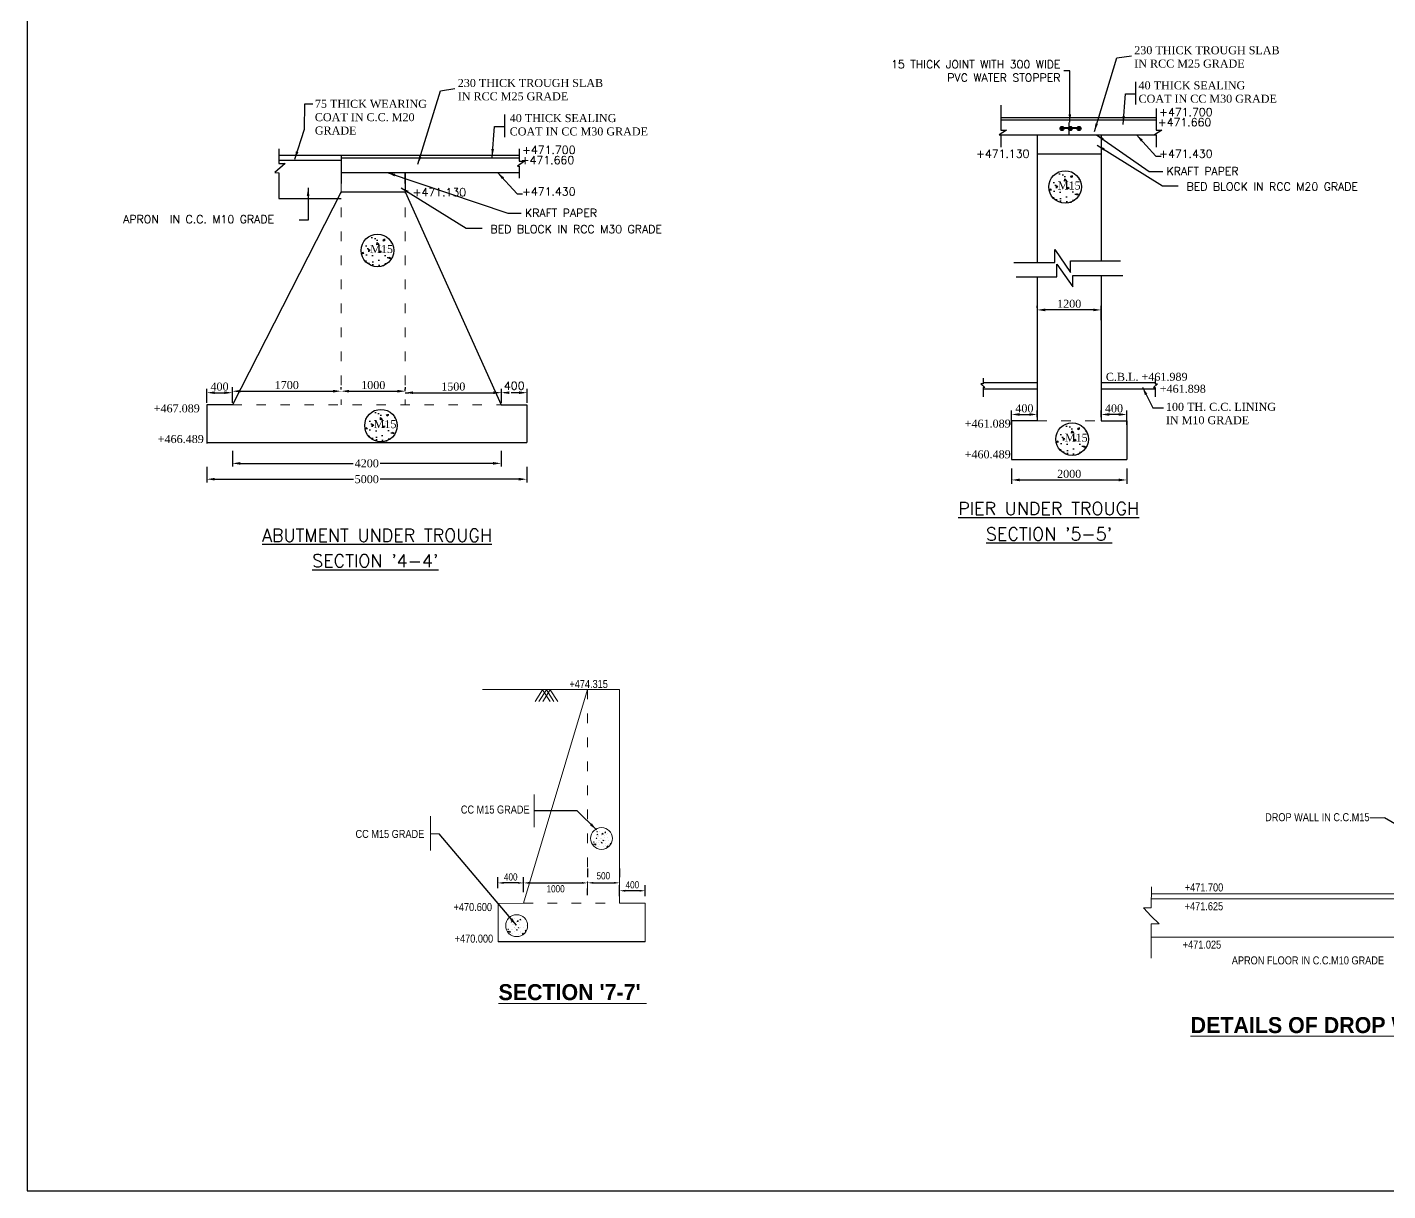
# Model space of a CAD drawing. Header units: millimetres. Extents: x 80 to 6605, y 46 to 2491.
# Drawn here: x 5546.1 to 5971.3, y 59.2 to 422.7 of the extents above; entities that cross this region are included whole.
import ezdxf

# ---------------------------------------------------------------- set-up
doc = ezdxf.new("R2010")
doc.units = ezdxf.units.MM
doc.linetypes.add('ACAD_ISO03W100', pattern=[30, 12, -18])
doc.layers.add('TEXT_GENERAL', color=4, linetype='Continuous')
doc.styles.add('ARIAL NARROW', font='ARIALN_1.TTF')
doc.styles.add('CITYBLUEPR', font='cityb__.ttf')
doc.styles.add('ROMANS', font='romans.shx', dxfattribs={"height": 2.5})
doc.styles.add('ROMANT', font='romant')
doc.styles.get("Standard").update_dxf_attribs({"font": 'TIMES_1.TTF', "height": 2.5})
doc.styles.add('TNR_2.5', font='TIMES_1.TTF', dxfattribs={"height": 2.5})
doc.dimstyles.new('ISO-25', dxfattribs={"dimtxt": 2.5, "dimasz": 2.5, "dimexe": 1.25, "dimexo": 0.625, "dimtad": 1, "dimlfac": 25, "dimtxsty": 'Standard', "dimcen": 2.5, "dimadec": 0, "dimazin": 0, "dimtfac": 1, "dimtmove": 0, "dimatfit": 3, "dimfxl": 0, "dimarcsym": 0})
doc.dimstyles.new('STANDARD$0', dxfattribs={"dimscale": 88.888889, "dimtxt": 0.02, "dimasz": 0.02, "dimexe": 0.1, "dimexo": 0.1, "dimgap": 0.09, "dimtad": 2, "dimtih": 1, "dimtoh": 1, "dimdec": 0, "dimzin": 1, "dimdsep": 46, "dimtxsty": 'Standard', "dimcen": 0.09, "dimadec": 0, "dimazin": 0, "dimtfac": 1, "dimtdec": 4, "dimtofl": 0, "dimtmove": 0, "dimatfit": 3, "dimfxl": 0, "dimtolj": 1, "dimtzin": 1, "dimarcsym": 0})
doc.dimstyles.new('STYLE_ESH', dxfattribs={"dimtxt": 2.5, "dimasz": 2.5, "dimexe": 1, "dimexo": 0.625, "dimtad": 0, "dimtih": 1, "dimtoh": 1, "dimdec": 0, "dimlfac": 100, "dimzin": 9, "dimdsep": 46, "dimtxsty": 'TNR_2.5', "dimcen": 2.5, "dimadec": 0, "dimazin": 2, "dimtfac": 1, "dimtdec": 0, "dimtofl": 0, "dimtmove": 2, "dimatfit": 3, "dimfxl": 0, "dimarcsym": 0})

# ---------------------------------------------------------------- blocks, each defined once
blk = doc.blocks.new('*D127')
at = {"color": 0, "lineweight": -2, "ltscale": 6, "transparency": 16777216}
for p, q in [((5602.19, 305.31), (5602.19, 309.77)), ((5604.69, 308.52), (5607.69, 308.52)), ((5610.19, 305.31), (5610.19, 309.77))]:
    blk.add_line(p, q, dxfattribs=at)
at = {"color": 0, "ltscale": 6, "transparency": 16777216}
for points in [[(5604.69, 308.94), (5604.69, 308.11), (5602.19, 308.52)], [(5607.69, 308.94), (5607.69, 308.11), (5610.19, 308.52)]]:
    blk.add_solid(points, dxfattribs=at)
at = {"layer": 'Defpoints', "color": 0, "ltscale": 6, "transparency": 16777216}
for p in [(5610.19, 308.52), (5602.19, 304.68), (5610.19, 304.68)]:
    blk.add_point(p, dxfattribs=at)
at = {"color": 0, "ltscale": 6, "transparency": 16777216, "insert": (5606.19, 310.42), "char_height": 2.5, "attachment_point": 5}
blk.add_mtext('400', dxfattribs=at)
blk = doc.blocks.new('*D128')
at = {"color": 0, "lineweight": -2, "ltscale": 6, "transparency": 16777216}
for p, q in [((5610.19, 309.61), (5610.19, 310.24)), ((5612.69, 308.99), (5641.69, 308.99)), ((5644.19, 309.61), (5644.19, 310.24))]:
    blk.add_line(p, q, dxfattribs=at)
at = {"color": 0, "ltscale": 6, "transparency": 16777216}
for points in [[(5612.69, 309.41), (5612.69, 308.57), (5610.19, 308.99)], [(5641.69, 309.41), (5641.69, 308.57), (5644.19, 308.99)]]:
    blk.add_solid(points, dxfattribs=at)
at = {"layer": 'Defpoints', "color": 0, "ltscale": 6, "transparency": 16777216}
for p in [(5610.19, 308.99), (5644.19, 308.99), (5644.19, 308.99)]:
    blk.add_point(p, dxfattribs=at)
at = {"color": 0, "ltscale": 6, "transparency": 16777216, "insert": (5627.19, 310.89), "char_height": 2.5, "attachment_point": 5}
blk.add_mtext('1700', dxfattribs=at)
blk = doc.blocks.new('*D129')
at = {"color": 0, "lineweight": -2, "ltscale": 6, "transparency": 16777216}
for p, q in [((5664.19, 309.03), (5664.19, 309.77)), ((5666.69, 308.52), (5691.77, 308.52)), ((5694.27, 309.15), (5694.27, 309.77))]:
    blk.add_line(p, q, dxfattribs=at)
at = {"color": 0, "ltscale": 6, "transparency": 16777216}
for points in [[(5666.69, 308.94), (5666.69, 308.11), (5664.19, 308.52)], [(5691.77, 308.94), (5691.77, 308.11), (5694.27, 308.52)]]:
    blk.add_solid(points, dxfattribs=at)
at = {"layer": 'Defpoints', "color": 0, "ltscale": 6, "transparency": 16777216}
for p in [(5664.19, 308.4), (5694.27, 308.52), (5694.27, 308.52)]:
    blk.add_point(p, dxfattribs=at)
at = {"color": 0, "ltscale": 6, "transparency": 16777216, "insert": (5679.23, 310.42), "char_height": 2.5, "attachment_point": 5}
blk.add_mtext('1500', dxfattribs=at)
blk = doc.blocks.new('*D165')
at = {"color": 0, "lineweight": -2, "ltscale": 6, "transparency": 16777216}
for p, q in [((5853.7, 284.87), (5853.7, 280.02)), ((5889.7, 284.87), (5889.7, 280.02)), ((5856.2, 281.27), (5887.2, 281.27))]:
    blk.add_line(p, q, dxfattribs=at)
at = {"color": 0, "ltscale": 6, "transparency": 16777216}
for points in [[(5856.2, 281.68), (5856.2, 280.85), (5853.7, 281.27)], [(5887.2, 281.68), (5887.2, 280.85), (5889.7, 281.27)]]:
    blk.add_solid(points, dxfattribs=at)
at = {"layer": 'Defpoints', "color": 0, "ltscale": 6, "transparency": 16777216}
for p in [(5853.7, 285.49), (5889.7, 285.49), (5889.7, 281.27)]:
    blk.add_point(p, dxfattribs=at)
at = {"color": 0, "ltscale": 6, "transparency": 16777216, "insert": (5871.7, 283.16), "char_height": 2.5, "attachment_point": 5}
blk.add_mtext('2000', dxfattribs=at)
blk = doc.blocks.new('*D166')
at = {"color": 0, "lineweight": -2, "ltscale": 6, "transparency": 16777216}
for p, q in [((5881.7, 300.83), (5881.7, 302.97)), ((5889.7, 298.5), (5889.7, 302.97)), ((5887.2, 301.72), (5884.2, 301.72))]:
    blk.add_line(p, q, dxfattribs=at)
at = {"color": 0, "ltscale": 6, "transparency": 16777216}
for points in [[(5884.2, 302.14), (5884.2, 301.3), (5881.7, 301.72)], [(5887.2, 302.14), (5887.2, 301.3), (5889.7, 301.72)]]:
    blk.add_solid(points, dxfattribs=at)
at = {"layer": 'Defpoints', "color": 0, "ltscale": 6, "transparency": 16777216}
for p in [(5881.7, 301.72), (5881.7, 300.2), (5889.7, 297.88)]:
    blk.add_point(p, dxfattribs=at)
at = {"color": 0, "ltscale": 6, "transparency": 16777216, "insert": (5885.7, 303.62), "char_height": 2.5, "attachment_point": 5}
blk.add_mtext('400', dxfattribs=at)
blk = doc.blocks.new('*D164')
at = {"color": 0, "lineweight": -2, "ltscale": 6, "transparency": 16777216}
for p, q in [((5853.7, 298.5), (5853.7, 302.97)), ((5861.7, 300.83), (5861.7, 302.97)), ((5856.2, 301.72), (5859.2, 301.72))]:
    blk.add_line(p, q, dxfattribs=at)
at = {"color": 0, "ltscale": 6, "transparency": 16777216}
for points in [[(5856.2, 302.14), (5856.2, 301.3), (5853.7, 301.72)], [(5859.2, 302.14), (5859.2, 301.3), (5861.7, 301.72)]]:
    blk.add_solid(points, dxfattribs=at)
at = {"layer": 'Defpoints', "color": 0, "ltscale": 6, "transparency": 16777216}
for p in [(5853.7, 297.88), (5861.7, 301.72), (5861.7, 300.2)]:
    blk.add_point(p, dxfattribs=at)
at = {"color": 0, "ltscale": 6, "transparency": 16777216, "insert": (5857.7, 303.62), "char_height": 2.5, "attachment_point": 5}
blk.add_mtext('400', dxfattribs=at)
blk = doc.blocks.new('*D167')
at = {"color": 0, "lineweight": -2, "ltscale": 6, "transparency": 16777216}
for p, q in [((5861.7, 335.01), (5861.7, 335.63)), ((5879.2, 334.38), (5864.2, 334.38)), ((5881.7, 331.17), (5881.7, 335.63))]:
    blk.add_line(p, q, dxfattribs=at)
at = {"color": 0, "ltscale": 6, "transparency": 16777216}
for points in [[(5864.2, 334.8), (5864.2, 333.97), (5861.7, 334.38)], [(5879.2, 334.8), (5879.2, 333.97), (5881.7, 334.38)]]:
    blk.add_solid(points, dxfattribs=at)
at = {"layer": 'Defpoints', "color": 0, "ltscale": 6, "transparency": 16777216}
for p in [(5861.7, 334.38), (5861.7, 334.38), (5881.7, 330.54)]:
    blk.add_point(p, dxfattribs=at)
at = {"color": 0, "ltscale": 6, "transparency": 16777216, "insert": (5871.7, 336.28), "char_height": 2.5, "attachment_point": 5}
blk.add_mtext('1200', dxfattribs=at)
blk = doc.blocks.new('*D168')
at = {"color": 0, "lineweight": -2, "transparency": 16777216}
for p, q in [((5602.19, 285.39), (5602.19, 280.5)), ((5702.19, 285.39), (5702.19, 280.5)), ((5604.69, 281.5), (5648.03, 281.5)), ((5699.69, 281.5), (5656.36, 281.5))]:
    blk.add_line(p, q, dxfattribs=at)
at = {"color": 0, "transparency": 16777216}
for points in [[(5604.69, 281.92), (5604.69, 281.09), (5602.19, 281.5)], [(5699.69, 281.92), (5699.69, 281.09), (5702.19, 281.5)]]:
    blk.add_solid(points, dxfattribs=at)
at = {"layer": 'Defpoints', "color": 0, "transparency": 16777216}
for p in [(5602.19, 286.01), (5702.19, 286.01), (5702.19, 281.5)]:
    blk.add_point(p, dxfattribs=at)
at = {"color": 0, "transparency": 16777216, "insert": (5652.19, 281.5), "char_height": 2.5, "attachment_point": 5, "style": 'TNR_2.5'}
blk.add_mtext('5000', dxfattribs=at)
blk = doc.blocks.new('*D276')
at = {"layer": 'Defpoints', "color": 0, "transparency": 16777216}
for p in [(5731.17, 152.96), (5731.17, 146.85), (5739.22, 146.85)]:
    blk.add_point(p, dxfattribs=at)
at = {"layer": 'TEXT_GENERAL', "color": 0, "lineweight": -2, "transparency": 16777216}
for p, q in [((5731.17, 151.29), (5731.17, 154.73)), ((5739.22, 151.29), (5739.22, 154.73)), ((5737.44, 152.96), (5732.95, 152.96))]:
    blk.add_line(p, q, dxfattribs=at)
at = {"layer": 'TEXT_GENERAL', "color": 0, "transparency": 16777216}
for points in [[(5732.95, 153.25), (5732.95, 152.66), (5731.17, 152.96)], [(5737.44, 153.25), (5737.44, 152.66), (5739.22, 152.96)]]:
    blk.add_solid(points, dxfattribs=at)
at = {"layer": 'TEXT_GENERAL', "color": 0, "lineweight": 9, "transparency": 16777216, "insert": (5735.19, 154.8), "char_height": 2.222, "attachment_point": 5, "style": 'ARIAL NARROW'}
blk.add_mtext('\\A1;400', dxfattribs=at)
blk = doc.blocks.new('*D275')
at = {"layer": 'Defpoints', "color": 0, "transparency": 16777216}
for p in [(5693.17, 155.4), (5693.17, 149.29), (5701.22, 149.29)]:
    blk.add_point(p, dxfattribs=at)
at = {"layer": 'TEXT_GENERAL', "color": 0, "lineweight": -2, "transparency": 16777216}
for p, q in [((5693.17, 153.74), (5693.17, 157.18)), ((5699.44, 155.4), (5694.95, 155.4)), ((5701.22, 153.74), (5701.22, 157.18))]:
    blk.add_line(p, q, dxfattribs=at)
at = {"layer": 'TEXT_GENERAL', "color": 0, "transparency": 16777216}
for points in [[(5694.95, 155.7), (5694.95, 155.11), (5693.17, 155.4)], [(5699.44, 155.7), (5699.44, 155.11), (5701.22, 155.4)]]:
    blk.add_solid(points, dxfattribs=at)
at = {"layer": 'TEXT_GENERAL', "color": 0, "lineweight": 9, "transparency": 16777216, "insert": (5697.19, 157.25), "char_height": 2.222, "attachment_point": 5, "style": 'ARIAL NARROW'}
blk.add_mtext('\\A1;400', dxfattribs=at)
blk = doc.blocks.new('*D274')
at = {"layer": 'Defpoints', "color": 0, "transparency": 16777216}
for p in [(5701.22, 156.97), (5721.2, 156.06), (5721.2, 155.4)]:
    blk.add_point(p, dxfattribs=at)
at = {"layer": 'TEXT_GENERAL', "color": 0, "lineweight": -2, "transparency": 16777216}
for p, q in [((5701.22, 152.53), (5701.22, 153.62)), ((5702.99, 155.4), (5719.42, 155.4)), ((5721.2, 151.61), (5721.2, 153.62))]:
    blk.add_line(p, q, dxfattribs=at)
at = {"layer": 'TEXT_GENERAL', "color": 0, "transparency": 16777216}
for points in [[(5702.99, 155.7), (5702.99, 155.11), (5701.22, 155.4)], [(5719.42, 155.7), (5719.42, 155.11), (5721.2, 155.4)]]:
    blk.add_solid(points, dxfattribs=at)
at = {"layer": 'TEXT_GENERAL', "color": 0, "lineweight": 9, "transparency": 16777216, "insert": (5711.21, 153.56), "char_height": 2.222, "attachment_point": 5, "style": 'ARIAL NARROW'}
blk.add_mtext('\\A1;1000', dxfattribs=at)
blk = doc.blocks.new('*D273')
at = {"layer": 'Defpoints', "color": 0, "transparency": 16777216}
for p in [(5721.22, 155.43), (5731.22, 155.43), (5731.22, 155.43)]:
    blk.add_point(p, dxfattribs=at)
at = {"layer": 'TEXT_GENERAL', "color": 0, "lineweight": -2, "transparency": 16777216}
for p, q in [((5721.22, 159.88), (5721.22, 157.21)), ((5731.22, 159.88), (5731.22, 157.21)), ((5723, 155.43), (5729.44, 155.43))]:
    blk.add_line(p, q, dxfattribs=at)
at = {"layer": 'TEXT_GENERAL', "color": 0, "transparency": 16777216}
for points in [[(5723, 155.73), (5723, 155.14), (5721.22, 155.43)], [(5729.44, 155.73), (5729.44, 155.14), (5731.22, 155.43)]]:
    blk.add_solid(points, dxfattribs=at)
at = {"layer": 'TEXT_GENERAL', "color": 0, "lineweight": 9, "transparency": 16777216, "insert": (5726.12, 157.62), "char_height": 2.222, "attachment_point": 5, "style": 'ARIAL NARROW'}
blk.add_mtext('\\A1;500', dxfattribs=at)
blk = doc.blocks.new('*D301')
at = {"color": 0, "lineweight": -2, "ltscale": 6, "transparency": 16777216}
for p, q in [((5644.19, 309.49), (5644.19, 310.24)), ((5646.69, 308.99), (5661.77, 308.99)), ((5664.27, 309.61), (5664.27, 310.24))]:
    blk.add_line(p, q, dxfattribs=at)
at = {"color": 0, "ltscale": 6, "transparency": 16777216}
for points in [[(5646.69, 309.41), (5646.69, 308.57), (5644.19, 308.99)], [(5661.77, 309.41), (5661.77, 308.57), (5664.27, 308.99)]]:
    blk.add_solid(points, dxfattribs=at)
at = {"layer": 'Defpoints', "color": 0, "ltscale": 6, "transparency": 16777216}
for p in [(5644.19, 308.87), (5664.27, 308.99), (5664.27, 308.99)]:
    blk.add_point(p, dxfattribs=at)
at = {"color": 0, "ltscale": 6, "transparency": 16777216, "insert": (5654.23, 310.89), "char_height": 2.5, "attachment_point": 5}
blk.add_mtext('1000', dxfattribs=at)
blk = doc.blocks.new('*D302')
at = {"color": 0, "lineweight": -2, "transparency": 16777216}
for p, q in [((5610.19, 290.33), (5610.19, 285.45)), ((5694.19, 290.33), (5694.19, 285.45)), ((5612.69, 286.45), (5647.97, 286.45)), ((5691.69, 286.45), (5656.42, 286.45))]:
    blk.add_line(p, q, dxfattribs=at)
at = {"color": 0, "transparency": 16777216}
for points in [[(5612.69, 286.86), (5612.69, 286.03), (5610.19, 286.45)], [(5691.69, 286.86), (5691.69, 286.03), (5694.19, 286.45)]]:
    blk.add_solid(points, dxfattribs=at)
at = {"layer": 'Defpoints', "color": 0, "transparency": 16777216}
for p in [(5610.19, 290.96), (5694.19, 290.96), (5694.19, 286.45)]:
    blk.add_point(p, dxfattribs=at)
at = {"color": 0, "transparency": 16777216, "insert": (5652.19, 286.45), "char_height": 2.5, "attachment_point": 5, "style": 'TNR_2.5'}
blk.add_mtext('4200', dxfattribs=at)

msp = doc.modelspace()

# ---------------------------------------------------------------- hatches: boundary and pattern name
for points in [[(5870.12452, 391.04672, 1), (5868.82738, 391.04672, 1)], [(5872.68375, 391.04672, 1), (5871.38661, 391.04672, 1)], [(5875.38842, 391.04672, 1), (5874.09127, 391.04672, 1)]]:
    msp.add_hatch(color=0).paths.add_polyline_path(points)
h = msp.add_hatch()
h.set_pattern_fill('AR-CONC', color=0, scale=0.03, style=0)
h.set_pattern_definition([(130, (5954.3603, 266.736), (-5.46554, -0.47817), [0.5715, -6.2865]), (185, (5954.3603, 266.736), (1.05728, 5.7317), [0.4572, -5.0292]), (79.549, (5953.905, 266.696), (-4.40828, 5.2535), [0.4857, -5.3427]), (133.816, (5954.36, 268.26), (-8.13237, -1.26127), [0.85725, -9.42975]), (83.3644, (5953.683, 268.155), (-7.12213, 7.42277), [0.72855, -8.01405]), (188.816, (5954.36, 268.26), (-7.12214, 7.42275), [0.6858, -7.5438]), (159, (5953.5983, 267.879), (-4.54845, -3.06797), [0.5715, -6.2865]), (214, (5953.5983, 267.879), (-1.85406, 5.52564), [0.4572, -5.0292]), (108.5486, (5953.2193, 267.623), (-6.4025, 2.45769), [0.4857, -5.3427]), (142.5, (5954.3603, 266.7358), (-0.092658, 2.53665), [0, -4.96824, 0, -5.1054, 0, -5.04825]), (172.5, (5954.3603, 266.7358), (-2.00459, 3.005417), [0, -2.91084, 0, -4.85394, 0, -1.92405]), (212.5, (5956.0596, 266.7358), (-4.067718, -0.171862), [0, -1.905, 0, -5.9436, 0, -7.8867]), (222.5, (5956.8216, 266.736), (-4.443875, 0.762795), [0, -2.4765, 0, -3.94716, 0, -5.6007])])
h.paths.add_polyline_path([(5866.21945, 375.6446, -0.346392158), (5872.21945, 377.54149), (5872.21945, 368.02308, -0.346392158), (5866.21945, 369.91996)])
h.paths.add_polyline_path([(5872.21945, 377.54149, -0.312101352), (5875.51076, 372.78228, -0.312101352), (5872.21945, 368.02308)])
h.paths.add_polyline_path([(5865.33767, 372.78228, -0.150541428), (5866.21945, 375.6446), (5866.21945, 369.91996, -0.150541428)])
h = msp.add_hatch()
h.set_pattern_fill('AR-CONC', color=0, scale=0.03, style=0)
h.set_pattern_definition([(130, (5739.4715, 246.894), (-5.46554, -0.47817), [0.5715, -6.2865]), (185, (5739.4715, 246.894), (1.05728, 5.7317), [0.4572, -5.0292]), (79.549, (5739.016, 246.8543), (-4.40828, 5.2535), [0.4857, -5.3427]), (133.816, (5739.4715, 248.418), (-8.13237, -1.26127), [0.85725, -9.42975]), (83.3644, (5738.794, 248.313), (-7.12213, 7.42277), [0.72855, -8.01405]), (188.816, (5739.4715, 248.418), (-7.12214, 7.42275), [0.6858, -7.5438]), (159, (5738.7095, 248.037), (-4.54845, -3.06797), [0.5715, -6.2865]), (214, (5738.7095, 248.037), (-1.85406, 5.52564), [0.4572, -5.0292]), (108.5486, (5738.3305, 247.7815), (-6.4025, 2.45769), [0.4857, -5.3427]), (142.5, (5739.4715, 246.8941), (-0.092658, 2.53665), [0, -4.96824, 0, -5.1054, 0, -5.04825]), (172.5, (5739.4715, 246.8941), (-2.00459, 3.005417), [0, -2.91084, 0, -4.85394, 0, -1.92405]), (212.5, (5741.1707, 246.8941), (-4.067718, -0.171862), [0, -1.905, 0, -5.9436, 0, -7.8867]), (222.5, (5741.9327, 246.894), (-4.443875, 0.762795), [0, -2.4765, 0, -3.94716, 0, -5.6007])])
h.paths.add_polyline_path([(5651.3306, 355.8029, -0.346392158), (5657.3306, 357.69979), (5657.3306, 348.18137, -0.346392158), (5651.3306, 350.07826)])
h.paths.add_polyline_path([(5657.3306, 357.69979, -0.312101352), (5660.62191, 352.94058, -0.312101352), (5657.3306, 348.18137)])
h.paths.add_polyline_path([(5650.44882, 352.94058, -0.150541428), (5651.3306, 355.8029), (5651.3306, 350.07826, -0.150541428)])
h = msp.add_hatch()
h.set_pattern_fill('AR-CONC', color=0, scale=0.03, style=0)
h.set_pattern_definition([(130, (5740.5646, 192.189), (-5.46554, -0.47817), [0.5715, -6.2865]), (185, (5740.5646, 192.189), (1.05728, 5.7317), [0.4572, -5.0292]), (79.549, (5740.109, 192.149), (-4.40828, 5.2535), [0.4857, -5.3427]), (133.816, (5740.5646, 193.713), (-8.13237, -1.26127), [0.85725, -9.42975]), (83.3644, (5739.887, 193.608), (-7.12213, 7.42277), [0.72855, -8.01405]), (188.816, (5740.565, 193.713), (-7.12214, 7.42275), [0.6858, -7.5438]), (159, (5739.8026, 193.332), (-4.54845, -3.06797), [0.5715, -6.2865]), (214, (5739.8026, 193.332), (-1.85406, 5.52564), [0.4572, -5.0292]), (108.5486, (5739.4236, 193.0763), (-6.4025, 2.45769), [0.4857, -5.3427]), (142.5, (5740.5646, 192.189), (-0.092658, 2.53665), [0, -4.96824, 0, -5.1054, 0, -5.04825]), (172.5, (5740.5646, 192.189), (-2.00459, 3.005417), [0, -2.91084, 0, -4.85394, 0, -1.92405]), (212.5, (5742.2639, 192.189), (-4.067718, -0.171862), [0, -1.905, 0, -5.9436, 0, -7.8867]), (222.5, (5743.026, 192.189), (-4.443875, 0.762795), [0, -2.4765, 0, -3.94716, 0, -5.6007])])
h.paths.add_polyline_path([(5652.42371, 301.09775, -0.346392158), (5658.42371, 302.99463), (5658.42371, 293.47622, -0.346392158), (5652.42371, 295.37311)])
h.paths.add_polyline_path([(5658.42371, 302.99463, -0.312101352), (5661.71502, 298.23543, -0.312101352), (5658.42371, 293.47622)])
h.paths.add_polyline_path([(5651.54193, 298.23543, -0.150541428), (5652.42371, 301.09775), (5652.42371, 295.37311, -0.150541428)])
h = msp.add_hatch()
h.set_pattern_fill('AR-CONC', color=0, scale=0.03, style=0)
h.set_pattern_definition([(130, (5956.5465, 187.9675), (-5.46554, -0.47817), [0.5715, -6.2865]), (185, (5956.5465, 187.9675), (1.05728, 5.7317), [0.4572, -5.0292]), (79.549, (5956.091, 187.9277), (-4.40828, 5.2535), [0.4857, -5.3427]), (133.816, (5956.5465, 189.4915), (-8.13237, -1.26127), [0.85725, -9.42975]), (83.3644, (5955.869, 189.3864), (-7.12213, 7.42277), [0.72855, -8.01405]), (188.816, (5956.5465, 189.4915), (-7.12214, 7.42275), [0.6858, -7.5438]), (159, (5955.7845, 189.1105), (-4.54845, -3.06797), [0.5715, -6.2865]), (214, (5955.7845, 189.1105), (-1.85406, 5.52564), [0.4572, -5.0292]), (108.5486, (5955.4055, 188.855), (-6.4025, 2.45769), [0.4857, -5.3427]), (142.5, (5956.5465, 187.9675), (-0.092658, 2.53665), [0, -4.96824, 0, -5.1054, 0, -5.04825]), (172.5, (5956.5465, 187.9675), (-2.00459, 3.005417), [0, -2.91084, 0, -4.85394, 0, -1.92405]), (212.5, (5958.2458, 187.9675), (-4.067718, -0.171862), [0, -1.905, 0, -5.9436, 0, -7.8867]), (222.5, (5959.0078, 187.9675), (-4.443875, 0.762795), [0, -2.4765, 0, -3.94716, 0, -5.6007])])
h.paths.add_polyline_path([(5868.40564, 296.87627, -0.346392158), (5874.40564, 298.77316), (5874.40564, 289.25474, -0.346392158), (5868.40564, 291.15163)])
h.paths.add_polyline_path([(5874.40564, 298.77316, -0.312101352), (5877.69695, 294.01395, -0.312101352), (5874.40564, 289.25474)])
h.paths.add_polyline_path([(5867.52387, 294.01395, -0.150541428), (5868.40564, 296.87627), (5868.40564, 291.15163, -0.150541428)])

# ---------------------------------------------------------------- linework, layer by layer
at = {"color": 0}
for p, q in [((5546.08736, 649.24313), (5546.08736, 59.24313)), ((5892.38029, 405.61676), (5892.45584, 398.51998)), ((5695.20868, 395.39467), (5695.28423, 388.29788)), ((5875.36361, 391.23993), (5868.82745, 391.23993)), ((5875.36361, 391.15664), (5868.82745, 391.15664)), ((5875.36361, 391.15664), (5868.82745, 391.15664)), ((5875.36361, 391.11664), (5868.82745, 391.11664)), ((5875.36361, 391.11664), (5868.82745, 391.11664)), ((5875.36361, 391.07664), (5868.82745, 391.07664)), ((5875.36361, 391.07664), (5868.82745, 391.07664)), ((5875.36361, 391.03664), (5868.82745, 391.03664)), ((5875.36361, 391.03664), (5868.82745, 391.03664)), ((5664.19476, 377.28284), (5664.19476, 371.28284)), ((5867.16673, 349.19301), (5867.16673, 353.21372)), ((5867.16673, 353.21372), (5872.13729, 346.11833)), ((5854.38531, 349.19301), (5867.16673, 349.19301)), ((5867.87682, 348.71997), (5872.84738, 341.62458)), ((5867.87682, 344.69925), (5867.87682, 348.71997)), ((5872.13729, 346.11833), (5872.13729, 349.66603)), ((5872.13729, 349.66603), (5887.75904, 349.66603)), ((5855.0954, 344.69925), (5867.87682, 344.69925)), ((5872.84738, 341.62458), (5872.84738, 345.17227)), ((5872.84738, 345.17227), (5888.46913, 345.17227)), ((5694.19476, 304.68284), (5702.19476, 304.68284)), ((5702.19476, 304.68284), (5702.19476, 292.95556)), ((5602.19476, 292.95556), (5702.19476, 292.95556)), ((5717.96487, 177.94595), (5704.49327, 177.89643)), ((5739.21821, 137.04107), (5693.21821, 137.01856)), ((5546.08736, 59.24313), (6436.08736, 59.24313))]:
    msp.add_line(p, q, dxfattribs=at)
at = {"color": 0, "ltscale": 6}
for p, q in [((5850.30497, 398.36199), (5850.30497, 390.55633)), ((5898.85493, 397.29808), (5898.85493, 390.55633)), ((5850.30497, 394.50493), (5898.85493, 394.50493)), ((5850.30497, 393.70493), (5898.85493, 393.70493)), ((5871.70488, 389.10493), (5871.70488, 392.90493)), ((5852.0596, 390.55633), (5849.81311, 389.02764)), ((5849.81311, 389.02764), (5850.30497, 389.02764)), ((5849.9267, 389.10493), (5898.47666, 389.10493)), ((5850.30497, 390.55633), (5852.0596, 390.55633)), ((5850.30497, 389.10493), (5898.85493, 389.10493)), ((5850.30497, 389.02764), (5850.30497, 385.26513)), ((5861.70488, 389.10493), (5861.70488, 349.19301)), ((5861.70488, 389.10493), (5881.70488, 389.10493)), ((5881.70488, 389.10493), (5881.70488, 349.66603)), ((5900.60957, 390.55633), (5898.36307, 389.02764)), ((5898.36307, 389.02764), (5898.85493, 389.02764)), ((5898.85493, 390.55633), (5900.60957, 390.55633)), ((5898.85493, 389.02764), (5898.85493, 385.26513)), ((5624.67025, 384.71458), (5624.67025, 380.08376)), ((5624.67025, 382.68284), (5699.77785, 382.68284)), ((5644.19476, 382.68284), (5644.19476, 373.88284)), ((5699.77785, 384.68801), (5699.77785, 380.83068)), ((5861.70488, 383.10493), (5881.70488, 383.10493)), ((5626.72994, 380.08376), (5623.51918, 377.2538)), ((5624.67025, 381.18284), (5644.19476, 381.18284)), ((5624.67025, 380.08376), (5626.72994, 380.08376)), ((5644.19476, 381.88284), (5699.77785, 381.88284)), ((5701.53248, 380.83068), (5699.28599, 379.30199)), ((5699.28599, 379.30199), (5699.77785, 379.30199)), ((5699.77785, 380.83068), (5701.53248, 380.83068)), ((5699.77785, 379.30199), (5699.77785, 375.53948)), ((5623.51918, 377.2538), (5624.67025, 377.162)), ((5624.67025, 377.162), (5624.67025, 369.18284)), ((5644.19476, 377.28284), (5699.77785, 377.28284)), ((5644.19476, 377.28284), (5699.77785, 377.28284)), ((5644.19476, 377.28284), (5699.77785, 377.28284)), ((5664.19476, 373.88284), (5664.19476, 377.28284)), ((5644.19476, 371.28284), (5664.19476, 371.28284)), ((5664.19476, 371.28284), (5694.19476, 304.68284)), ((5624.67025, 369.18284), (5644.19476, 369.18284)), ((5861.70488, 344.69925), (5861.70488, 299.70493)), ((5881.70488, 345.17227), (5881.70488, 299.70493)), ((5844.86355, 311.30739), (5844.1052, 311.30739)), ((5844.1052, 311.30739), (5845.3691, 310.12864)), ((5844.86355, 313.07552), (5844.86355, 311.30739)), ((5844.86355, 311.70493), (5861.70488, 311.70493)), ((5881.70488, 311.70493), (5898.47666, 311.70493)), ((5899.30457, 311.30739), (5898.04066, 310.12864)), ((5898.54621, 313.07552), (5898.54621, 311.30739)), ((5898.54621, 311.30739), (5899.30457, 311.30739)), ((5664.19476, 309.14918), (5664.19476, 309.77418)), ((5664.19476, 308.52418), (5665.35548, 308.52418)), ((5674.19476, 308.52418), (5674.35548, 308.52418)), ((5694.33845, 305.30784), (5694.33845, 309.77418)), ((5695.27381, 308.52418), (5695.1131, 308.52418)), ((5699.77381, 308.52418), (5697.27381, 308.52418)), ((5702.27381, 305.30784), (5702.27381, 309.77418)), ((5845.3691, 310.12864), (5844.86355, 310.12864)), ((5844.86355, 310.12864), (5844.86355, 307.26596)), ((5844.86355, 309.70493), (5861.70488, 309.70493)), ((5881.70488, 309.70493), (5898.47666, 309.70493)), ((5898.04066, 310.12864), (5898.54621, 310.12864)), ((5898.54621, 310.12864), (5898.54621, 307.26596)), ((5610.19476, 304.68284), (5602.19476, 304.68284)), ((5602.19476, 304.68284), (5602.19476, 292.68284)), ((5853.70488, 299.70493), (5853.70488, 287.70493)), ((5861.70488, 299.70493), (5853.70488, 299.70493)), ((5881.70488, 299.70493), (5889.70488, 299.70493)), ((5889.70488, 299.70493), (5889.70488, 287.70493)), ((5853.70488, 287.70493), (5889.70488, 287.70493))]:
    msp.add_line(p, q, dxfattribs=at)
msp.add_line((5644.19476, 371.28284), (5610.19476, 304.68284))
at = {"color": 0}
for centre, radius in [((5869.47595, 391.04672), 0.64857), ((5872.03518, 391.04672), 0.64857), ((5874.73985, 391.04672), 0.64857), ((5870.42421, 372.78228), 5.08654), ((5655.53536, 352.94058), 5.08654), ((5656.62848, 298.23543), 5.08654), ((5872.61041, 294.01395), 5.08654)]:
    msp.add_circle(centre, radius, dxfattribs=at)
at = {"color": 0, "ltscale": 6}
for points in [[(5696.77381, 308.94085), (5696.77381, 308.10751), (5694.27381, 308.52418)], [(5699.77381, 308.94085), (5699.77381, 308.10751), (5702.27381, 308.52418)]]:
    msp.add_solid(points, dxfattribs=at)
at = {"layer": 'TEXT_GENERAL', "color": 0, "linetype": 'ACAD_ISO03W100', "lineweight": 9, "ltscale": 0.25}
for p, q in [((5644.19476, 373.88284), (5644.19476, 304.68284)), ((5664.19476, 373.88284), (5664.19476, 304.68284)), ((5610.19476, 304.68284), (5694.19476, 304.68284)), ((5861.70488, 299.70493), (5881.70488, 299.70493)), ((5701.20914, 215.8415), (5731.20914, 215.8415)), ((5701.20914, 215.8415), (5731.20914, 215.8415)), ((5707.20914, 215.83746), (5731.20914, 215.8415)), ((5721.20864, 215.83982), (5721.21986, 149.03982)), ((5701.21821, 149.03646), (5731.21821, 149.0415))]:
    msp.add_line(p, q, dxfattribs=at)
at = {"layer": 'TEXT_GENERAL', "color": 0, "lineweight": 9}
for p, q in [((5731.20914, 215.8415), (5688.36987, 215.8415)), ((5731.20914, 215.8415), (5688.36987, 215.8415)), ((5701.21821, 149.04394), (5721.20914, 215.8415)), ((5707.12942, 215.72453), (5704.77668, 212.11992)), ((5707.12942, 215.71521), (5704.77668, 212.1106)), ((5708.32358, 215.72453), (5705.97084, 212.11992)), ((5708.32358, 215.71521), (5705.97084, 212.1106)), ((5707.12942, 215.72453), (5709.48216, 212.11992)), ((5707.12942, 215.71521), (5709.48216, 212.1106)), ((5709.51774, 215.71521), (5707.165, 212.1106)), ((5708.32358, 215.72453), (5710.67632, 212.11992)), ((5708.32358, 215.71521), (5710.67632, 212.1106)), ((5709.51774, 215.72453), (5711.87048, 212.11992)), ((5709.51774, 215.71521), (5711.87048, 212.1106)), ((5731.20914, 215.8415), (5731.21821, 149.0415)), ((5704.49327, 183.02023), (5704.49327, 172.77264)), ((5672.1504, 176.23834), (5672.1504, 165.53887)), ((5970.22734, 175.78137), (5965.62944, 175.78137)), ((5672.11978, 170.706), (5674.81416, 170.706)), ((5723.86883, 170.28444), (5723.86883, 170.28444)), ((5724.10762, 171.33413), (5724.33535, 171.31421)), ((5724.10933, 171.33435), (5724.23445, 171.48346)), ((5724.13129, 170.52616), (5724.32081, 170.39833)), ((5724.13155, 170.52675), (5724.39832, 170.62916)), ((5724.33732, 171.3085), (5724.30505, 171.48346)), ((5724.3211, 170.39869), (5724.39835, 170.62893)), ((5724.43258, 171.44288), (5724.43258, 171.44288)), ((5724.6769, 170.16664), (5724.6769, 170.16664)), ((5724.90061, 171.47107), (5724.90061, 171.47107)), ((5725.58551, 170.5701), (5725.58551, 170.5701)), ((5725.6307, 170.29221), (5725.6307, 170.29221)), ((5725.68511, 170.63545), (5725.98187, 170.94473)), ((5725.68596, 170.633), (5726.02481, 170.58045)), ((5726.0242, 170.58206), (5725.9821, 170.9439)), ((5726.35569, 170.13774), (5726.35569, 170.13774)), ((5726.57819, 171.09505), (5726.80592, 171.07512)), ((5726.57991, 171.09527), (5726.76359, 171.31416)), ((5726.8079, 171.0694), (5726.76384, 171.30822)), ((5727.07367, 170.48218), (5727.07367, 170.48218)), ((5727.5417, 170.83836), (5727.5417, 170.83836)), ((5723.01017, 168.11449), (5723.2379, 168.09457)), ((5723.0119, 168.11471), (5723.19558, 168.33361)), ((5723.04378, 167.47955), (5723.2333, 167.35172)), ((5723.04405, 167.48015), (5723.31082, 167.58255)), ((5723.11905, 167.07248), (5723.11905, 167.07248)), ((5723.13059, 166.68035), (5723.13059, 166.68035)), ((5723.16538, 168.34081), (5723.16538, 168.34081)), ((5723.17909, 168.05749), (5723.17909, 168.05749)), ((5723.23987, 168.08883), (5723.19582, 168.32765)), ((5723.23359, 167.35209), (5723.31084, 167.58232)), ((5723.45051, 167.26334), (5723.74727, 167.57263)), ((5723.45136, 167.26089), (5723.79021, 167.20834)), ((5723.7896, 167.20996), (5723.74751, 167.5718)), ((5723.83611, 169.27293), (5724.06384, 169.253)), ((5723.83784, 169.27315), (5724.02152, 169.49204)), ((5723.99132, 169.49924), (5723.99132, 169.49924)), ((5724.00504, 169.21592), (5724.00504, 169.21592)), ((5724.06581, 169.24726), (5724.02176, 169.48608)), ((5724.13289, 168.18306), (5724.13289, 168.18306)), ((5724.25651, 166.78264), (5724.25651, 166.78264)), ((5724.39594, 169.75635), (5724.39594, 169.75635)), ((5724.45572, 169.7819), (5724.45572, 169.7819)), ((5724.49878, 168.15907), (5724.49878, 168.15907)), ((5724.57356, 166.87032), (5724.57356, 166.87032)), ((5724.73626, 168.72954), (5724.73626, 168.72954)), ((5724.83572, 167.35814), (5724.83572, 167.35814)), ((5724.88205, 168.62647), (5724.88205, 168.62647)), ((5725.25905, 169.27013), (5725.25905, 169.27013)), ((5725.31367, 168.37303), (5725.31367, 168.37303)), ((5725.48075, 167.87541), (5725.70848, 167.85548)), ((5725.48248, 167.87562), (5725.66616, 168.09452)), ((5725.53918, 169.30178), (5725.53918, 169.30178)), ((5725.71044, 167.84972), (5725.66639, 168.08854)), ((5725.98284, 168.70839), (5726.17236, 168.58056)), ((5725.98311, 168.70899), (5726.06909, 168.74199)), ((5726.02818, 166.69671), (5726.02818, 166.69671)), ((5726.17265, 168.58093), (5726.22669, 168.74199)), ((5726.45853, 168.54047), (5726.45853, 168.54047)), ((5726.48958, 169.69597), (5726.48958, 169.69597)), ((5726.71758, 167.1871), (5726.71758, 167.1871)), ((5726.77012, 168.64361), (5726.77012, 168.64361)), ((5726.79192, 167.6264), (5726.79192, 167.6264)), ((5727.25451, 166.63271), (5727.55127, 166.94199)), ((5727.25536, 166.63025), (5727.59421, 166.5777)), ((5727.49537, 169.57004), (5727.49537, 169.57004)), ((5727.5936, 166.57933), (5727.55151, 166.94116)), ((5727.67138, 167.31267), (5727.67138, 167.31267)), ((5727.71988, 168.68981), (5727.71988, 168.68981)), ((5728.21351, 167.63632), (5728.44124, 167.6164)), ((5728.21525, 167.63654), (5728.39893, 167.85544)), ((5897.46313, 154.18638), (5897.34117, 147.59642)), ((5701.21821, 149.03646), (5693.21821, 149.01875)), ((5693.21821, 149.03646), (5693.21821, 137.01856)), ((5739.21821, 149.0415), (5731.21821, 149.0415)), ((5739.21821, 149.0415), (5739.21821, 137.04107)), ((5997.29867, 150.44446), (5897.39388, 150.44446)), ((5986.07778, 151.94446), (5897.42164, 151.94446)), ((6018.07778, 150.44446), (5946.95356, 150.44446)), ((5894.89026, 147.59642), (5897.33464, 145.04784)), ((5897.34117, 147.59642), (5894.89026, 147.59642)), ((5899.77901, 142.62631), (5897.33464, 145.04784)), ((5696.23473, 140.86048), (5696.46246, 140.84056)), ((5696.23646, 140.8607), (5696.42013, 141.0796)), ((5696.26861, 140.22613), (5696.53538, 140.32854)), ((5696.38993, 141.08679), (5696.38993, 141.08679)), ((5696.40365, 140.80348), (5696.40365, 140.80348)), ((5696.46443, 140.83481), (5696.42038, 141.07363)), ((5696.45815, 140.09808), (5696.5354, 140.32831)), ((5696.67507, 140.00933), (5696.97183, 140.31862)), ((5697.01416, 139.95595), (5696.97207, 140.31778)), ((5697.09339, 143.03043), (5697.09339, 143.03043)), ((5697.33217, 144.08012), (5697.55991, 144.0602)), ((5697.33389, 144.08034), (5697.45901, 144.22945)), ((5697.35585, 143.27215), (5697.54536, 143.14432)), ((5697.35611, 143.27274), (5697.62288, 143.37515)), ((5697.35745, 140.92905), (5697.35745, 140.92905)), ((5697.56188, 144.05449), (5697.52961, 144.22945)), ((5697.54565, 143.14468), (5697.62291, 143.37491)), ((5697.62049, 142.50233), (5697.62049, 142.50233)), ((5697.72334, 140.90506), (5697.72334, 140.90506)), ((5697.94246, 142.52789), (5697.94246, 142.52789)), ((5698.16365, 142.91262), (5698.16365, 142.91262)), ((5698.223, 141.47553), (5698.223, 141.47553)), ((5698.3688, 141.37245), (5698.3688, 141.37245)), ((5698.38736, 144.21706), (5698.38736, 144.21706)), ((5698.74579, 142.01611), (5698.74579, 142.01611)), ((5698.80042, 141.11902), (5698.80042, 141.11902)), ((5698.96749, 140.6214), (5699.19522, 140.60147)), ((5698.96923, 140.62161), (5699.1529, 140.84051)), ((5699.02592, 142.04776), (5699.02592, 142.04776)), ((5699.07225, 143.31609), (5699.07225, 143.31609)), ((5699.11744, 143.03819), (5699.11744, 143.03819)), ((5699.19719, 140.59571), (5699.15314, 140.83453)), ((5699.17185, 143.38144), (5699.46861, 143.69072)), ((5699.1727, 143.37899), (5699.51155, 143.32644)), ((5699.51094, 143.32805), (5699.46885, 143.68989)), ((5699.46959, 141.45438), (5699.65911, 141.32655)), ((5699.46986, 141.45498), (5699.55584, 141.48798)), ((5699.6594, 141.32692), (5699.71344, 141.48798)), ((5699.84243, 142.88373), (5699.84243, 142.88373)), ((5699.94528, 141.28645), (5699.94528, 141.28645)), ((5699.97632, 142.44196), (5699.97632, 142.44196)), ((5700.06494, 143.84104), (5700.29267, 143.82111)), ((5700.06666, 143.84125), (5700.25033, 144.06015)), ((5700.29464, 143.81539), (5700.25059, 144.05421)), ((5700.25686, 141.3896), (5700.25686, 141.3896)), ((5700.27866, 140.37239), (5700.27866, 140.37239)), ((5701.20662, 141.4358), (5701.20662, 141.4358)), ((5701.70025, 140.38231), (5701.92798, 140.36239)), ((5701.702, 140.38253), (5701.88567, 140.60142)), ((5701.92995, 140.35661), (5701.88589, 140.59543)), ((5701.96433, 142.04224), (5701.96433, 142.04224)), ((5702.20312, 140.6163), (5702.20312, 140.6163)), ((5702.29072, 141.30366), (5702.29072, 141.30366)), ((5897.34117, 142.62631), (5899.77901, 142.62631)), ((5897.34117, 131.86607), (5897.34117, 142.62631)), ((5696.26834, 140.22554), (5696.45786, 140.09771)), ((5696.3436, 139.81847), (5696.3436, 139.81847)), ((5696.35515, 139.42634), (5696.35515, 139.42634)), ((5696.67592, 140.00688), (5697.01477, 139.95433)), ((5697.48107, 139.52863), (5697.48107, 139.52863)), ((5697.79812, 139.61631), (5697.79812, 139.61631)), ((5698.32247, 140.10413), (5698.32247, 140.10413)), ((5699.51493, 139.4427), (5699.51493, 139.4427)), ((5700.20433, 139.93309), (5700.20433, 139.93309)), ((5700.74126, 139.3787), (5701.03801, 139.68798)), ((5700.74211, 139.37624), (5701.08095, 139.32368)), ((5701.08035, 139.32531), (5701.03825, 139.68715)), ((5701.15812, 140.05866), (5701.15812, 140.05866)), ((5964.35356, 138.44446), (5897.34117, 138.44446)), ((6009.07778, 138.44446), (5964.35356, 138.44446))]:
    msp.add_line(p, q, dxfattribs=at)
for centre in [(5725.53918, 169.30178), (5699.02592, 142.04776)]:
    msp.add_circle(centre, 3.41915, dxfattribs=at)

# ---------------------------------------------------------------- texts
at = {"color": 0}
for s, height, style, p in [('+471.700', 2.5, 'ROMANS', (5899.78437, 394.93193)), ('+471.660', 2.5, 'ROMANS', (5899.37931, 391.75967)), ('+471.700', 2.5, 'ROMANS', (5700.70729, 383.10983)), ('+471.130', 2.5, 'ROMANS', (5842.56463, 381.91535)), ('+471.430', 2.5, 'ROMANS', (5899.78437, 381.91535)), ('+471.660', 2.5, 'ROMANS', (5700.30223, 379.93758)), ('+471.130', 2.5, 'ROMANS', (5666.51315, 369.88271)), ('+471.430', 2.5, 'ROMANS', (5700.70729, 370.09326)), ('APRON  IN C.C. M10 GRADE', 2.5, 'ROMANS', (5576.07694, 361.45914)), ('%%UPIER UNDER TROUGH', 4, 'ROMANT', (5837.00032, 270.35151)), ('%%UABUTMENT UNDER TROUGH', 4, 'ROMANT', (5619.4902, 261.98245)), ("%%USECTION '5-5'", 4, 'ROMANT', (5845.70274, 262.39755)), ("%%USECTION '4-4'", 4, 'ROMANT', (5635.14507, 254.02849))]:
    msp.add_text(s, height=height, dxfattribs=dict(at, style=style)).set_placement(p)
at = {"color": 0, "char_height": 2.5, "attachment_point": 1}
for s, insert in [('230 THICK TROUGH SLAB\\PIN RCC M25 GRADE', (5892.02531, 416.73985)), ('40 THICK SEALING\\PCOAT IN CC M30 GRADE', (5893.37559, 405.77146))]:
    msp.add_mtext(s, dxfattribs=dict(at, insert=insert))
at = {"color": 0, "char_height": 2.5}
for s, insert, width, attachment_point, style in [('{\\Fsimplex|c0;15 THICK JOINT WITH 300 WIDE PVC WATER STOPPER}', (5868.9617, 412.34897), 57.4179079, 3, 'ROMANS'), ('75 THICK WEARING COAT IN C.C. M20 GRADE', (5635.97815, 400.00157), 42.7777778, 1, 'TNR_2.5'), ('{\\Fsimplex.shx|c0;KRAFT PAPER}', (5902.13102, 376.45566), 160.8961, 7, 'ROMANS'), ('{\\Fsimplex.shx|c0;KRAFT PAPER}', (5701.65986, 363.40987), 160.8961, 7, 'ROMANS')]:
    msp.add_mtext(s, dxfattribs=dict(at, insert=insert, width=width, attachment_point=attachment_point, style=style))
at = {"color": 0, "char_height": 2.5, "style": 'ROMANS'}
for s, insert, attachment_point in [('{\\fTimes New Roman|b0|i0|c0|p18;230 THICK TROUGH SLAB\\PIN RCC M25 GRADE}', (5680.63494, 406.51775), 1), ('{\\fTimes New Roman|b0|i0|c0|p18;40 THICK SEALING\\PCOAT IN CC M30 GRADE}', (5696.86005, 395.54936), 1), ('{\\Fsimplex.shx;BED BLOCK} {\\Fsimplex.shx;IN RCC M20} {\\Fsimplex.shx;GRADE}', (5908.35899, 371.65176), 7), ('{\\Fsimplex|c0;BED BLOCK} {\\Fsimplex|c0;IN RCC M30} {\\Fsimplex|c0;GRADE}', (5690.84887, 358.34903), 7)]:
    msp.add_mtext(s, dxfattribs=dict(at, insert=insert, attachment_point=attachment_point))
at = {"color": 0, "char_height": 2.5}
for s, insert, width, attachment_point in [(' M15', (5875.27487, 374.4913), 33.227, 3), (' M15', (5660.38602, 354.6496), 33.227, 3), ('C.B.L. +461.989', (5883.16357, 314.73994), 26.0851, 1), (' +461.898', (5899.05266, 310.99316), 26.0851, 1), ('+467.089', (5585.61606, 304.88064), 18.9406431, 1), ('100 TH. C.C. LINING IN M10 GRADE', (5901.92312, 305.3583), 35, 1), (' M15', (5661.47913, 299.94445), 33.227, 3), ('+461.089', (5839.02597, 300.11288), 26.0851, 1), ('+466.489', (5586.87, 295.29589), 18.9406431, 1), (' M15', (5877.46107, 295.72297), 33.227, 3), ('+460.489', (5839.02597, 290.52813), 26.0851, 1)]:
    msp.add_mtext(s, dxfattribs=dict(at, insert=insert, width=width, attachment_point=attachment_point))
at = {"color": 0, "ltscale": 6, "insert": (5698.27381, 310.71514), "char_height": 2.5, "attachment_point": 5, "style": 'ROMANS'}
msp.add_mtext('400', dxfattribs=at)
at = {"layer": 'TEXT_GENERAL', "color": 0, "lineweight": 9}
for s, height, style, p in [('+474.315', 2.5, 'ARIAL NARROW', (5715.51245, 216.29119)), ('CC M15 GRADE', 2.5, 'ARIAL NARROW', (5681.59371, 177.0729)), ('DROP WALL IN C.C.M15', 2.5, 'ARIAL NARROW', (5932.93003, 174.68384)), ('CC M15 GRADE', 2.5, 'ARIAL NARROW', (5648.68507, 169.44966)), ('+471.700', 2.5, 'ARIAL NARROW', (5907.8076, 152.74754)), ('+470.600', 2.5, 'ARIAL NARROW', (5679.3115, 146.61232)), ('+471.625', 2.5, 'ARIAL NARROW', (5907.78543, 146.8651)), ('+470.000', 2.5, 'ARIAL NARROW', (5679.66366, 136.75875)), ('+471.025', 2.5, 'ARIAL NARROW', (5907.1648, 134.88049)), ('APRON FLOOR IN C.C.M10 GRADE', 2.5, 'ARIAL NARROW', (5922.51014, 129.96002)), ("%%USECTION '7-7' ", 5, 'CITYBLUEPR', (5693.35656, 118.78265)), ('%%UDETAILS OF DROP WALL ( SECTION 8-8)', 5, 'CITYBLUEPR', (5909.6477, 108.50088))]:
    msp.add_text(s, height=height, dxfattribs=dict(at, style=style)).set_placement(p)

# ---------------------------------------------------------------- dimensions: what is measured, and where the dimension line sits
at = {"color": 0, "ltscale": 6}
dim = msp.add_linear_dim(base=(5861.70488, 334.38299), p1=(5881.70488, 330.54165), p2=(5861.70488, 334.38299), angle=180, text='1200', dimstyle='ISO-25', override={"dimtmove": 1}, dxfattribs=at)
dim.commit()
dim.dimension.update_dxf_attribs({"geometry": '*D167', "text_midpoint": (5871.70488, 336.27962)})
for base, p1, p2, text, picture, middle in [((5610.19476, 308.52418), (5602.19476, 304.68284), (5610.19476, 304.68284), '400', '*D127', (5606.19476, 310.42081)), ((5664.27381, 308.98988), (5644.19476, 308.86811), (5664.27381, 308.98988), '1000', '*D301', (5654.23429, 310.88651)), ((5694.27381, 308.52418), (5664.19476, 308.40242), (5694.27381, 308.52418), '1500', '*D129', (5679.23429, 310.42081)), ((5861.70488, 301.71954), (5853.70488, 297.8782), (5861.70488, 300.20493), '400', '*D164', (5857.70488, 303.61617)), ((5889.70488, 281.26831), (5853.70488, 285.49267), (5889.70488, 285.49267), '2000', '*D165', (5871.70488, 283.16494))]:
    dim = msp.add_linear_dim(base=base, p1=p1, p2=p2, text=text, dimstyle='ISO-25', dxfattribs=at)
    dim.commit()
    dim.dimension.update_dxf_attribs({"geometry": picture, "text_midpoint": middle})
dim = msp.add_linear_dim(base=(5644.19476, 308.98988), p1=(5610.19476, 308.98988), p2=(5644.19476, 308.98988), text='1700', dimstyle='ISO-25', override={"dimtmove": 1}, dxfattribs=at)
dim.commit()
dim.dimension.update_dxf_attribs({"geometry": '*D128', "text_midpoint": (5627.19476, 310.89011)})
dim = msp.add_linear_dim(base=(5881.70488, 301.71954), p1=(5889.70488, 297.8782), p2=(5881.70488, 300.20493), angle=180, text='400', dimstyle='ISO-25', dxfattribs=at)
dim.commit()
dim.dimension.update_dxf_attribs({"geometry": '*D166', "text_midpoint": (5885.70488, 303.61617)})
at = {"color": 0}
for base, p1, p2, text, picture, middle in [((5694.19476, 286.44701), (5610.19476, 290.95879), (5694.19476, 290.95879), '4200', '*D302', (5652.19476, 286.44701)), ((5702.19476, 281.50259), (5602.19476, 286.01436), (5702.19476, 286.01436), '5000', '*D168', (5652.19476, 281.50259))]:
    dim = msp.add_linear_dim(base=base, p1=p1, p2=p2, text=text, dimstyle='STYLE_ESH', dxfattribs=at)
    dim.commit()
    dim.dimension.update_dxf_attribs({"geometry": picture, "text_midpoint": middle})
at = {"layer": 'TEXT_GENERAL', "color": 0, "lineweight": 9}
for base, p1, p2, text, picture, middle in [((5693.16856, 155.40247), (5701.21692, 149.29451), (5693.16856, 149.29451), '400', '*D275', (5697.19274, 157.24819)), ((5721.2023, 155.40247), (5701.21688, 156.97492), (5721.2023, 156.05582), '1000', '*D274', (5711.20959, 153.55675)), ((5731.16985, 152.95661), (5739.21821, 146.84966), (5731.16985, 146.84966), '400', '*D276', (5735.19403, 154.80232))]:
    dim = msp.add_linear_dim(base=base, p1=p1, p2=p2, text=text, dimstyle='STANDARD$0', override={"dimtxt": 0.025, "dimexe": 0.02, "dimexo": 0.05, "dimgap": 0.008, "dimtxsty": 'ARIAL NARROW', "dimtmove": 2}, dxfattribs=at)
    dim.commit()
    dim.dimension.update_dxf_attribs({"geometry": picture, "text_midpoint": middle})
dim = msp.add_linear_dim(base=(5731.21821, 155.4324), p1=(5721.21821, 155.4324), p2=(5731.21821, 155.4324), text='500', dimstyle='STANDARD$0', override={"dimtxt": 0.025, "dimexe": 0.02, "dimexo": 0.05, "dimgap": 0.008, "dimtxsty": 'ARIAL NARROW', "dimtmove": 2}, dxfattribs=at)
dim.commit()
dim.dimension.update_dxf_attribs({"geometry": '*D273', "text_midpoint": (5726.1213, 157.61517), "dimtype": 160})

# ---------------------------------------------------------------- leaders
at = {"color": 0, "annotation_type": 0, "has_hookline": 1, "hookline_direction": 0}
for points, dimstyle, text_width in [([(5879.55893, 390.11247), (5886.62241, 413.0802), (5891.12381, 413.74006)], 'ISO-25', 44.1186), ([(5668.16856, 379.89037), (5675.23204, 402.8581), (5679.73344, 403.51797)], 'ISO-25', 44.1186), ([(5629.67301, 381.4294), (5632.72088, 390.84271), (5632.85315, 398.75157), (5635.35315, 398.75157)], 'STYLE_ESH', 34.05371)]:
    msp.add_leader(points, dimstyle=dimstyle, override={"dimgap": 0.625, "dimtad": 0}, dxfattribs=dict(at, text_width=text_width))
at = {"color": 0}
msp.add_leader([(5871.90848, 392.99691), (5871.92934, 409.08003), (5869.97966, 409.08003)], dimstyle='ISO-25', dxfattribs=at)
for points in [[(5888.52267, 392.34613), (5889.28283, 401.84188), (5892.38029, 401.84188)], [(5691.35105, 382.12404), (5692.11121, 391.61978), (5695.20868, 391.61978)]]:
    msp.add_leader(points, dimstyle='ISO-25', override={"dimgap": 0.625, "dimtad": 0}, dxfattribs=at)
at = {"color": 0, "ltscale": 6}
for points in [[(5880.24804, 389.10493), (5896.73833, 377.65585), (5900.94303, 377.65585)], [(5892.7118, 389.10493), (5898.80034, 382.44143), (5900.46085, 382.44143)], [(5880.44993, 385.83492), (5900.81887, 373.18268), (5905.77347, 373.18268)], [(5658.60355, 377.28284), (5696.26717, 364.61006), (5700.47188, 364.61006)], [(5693.07988, 377.32168), (5699.16843, 370.65818), (5700.82893, 370.65818)], [(5662.93982, 372.53219), (5683.30876, 359.87995), (5688.26336, 359.87995)]]:
    msp.add_leader(points, dimstyle='ISO-25', override={"dimgap": 0.625, "dimtad": 0}, dxfattribs=at)
at = {"color": 0, "ltscale": 0.5}
for points in [[(5633.86405, 372.46553), (5633.86405, 362.39719), (5631.09321, 362.39719)], [(5894.61534, 310.2272), (5897.79577, 303.75168), (5901.1436, 303.75168)]]:
    msp.add_leader(points, dimstyle='ISO-25', override={"dimgap": 0.625, "dimtad": 0}, dxfattribs=at)
at = {"layer": 'TEXT_GENERAL', "color": 0, "lineweight": 9}
for points in [[(5724.00477, 171.9692), (5717.96487, 177.94595)], [(5998.94486, 159.05607), (5970.22734, 175.78137)], [(5698.96419, 142.18848), (5674.81416, 170.706)]]:
    msp.add_leader(points, dimstyle='ISO-25', override={"dimgap": 0.625, "dimtad": 0}, dxfattribs=at)

doc.saveas('drawing.dxf')
